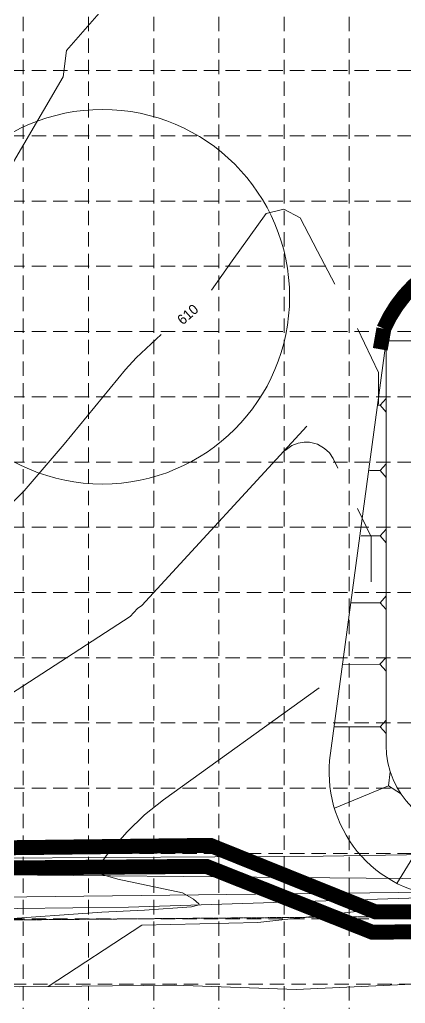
# Model space of a CAD drawing. Header units: feet. Extents: x 2483421 to 2485095, y 6854873 to 6855921.
# Drawn here: x 2483995.2 to 2484149.8, y 6855075.8 to 6855469.7 of the extents above; entities that cross this region are included whole.
import ezdxf

# ---------------------------------------------------------------- set-up
doc = ezdxf.new("R2010")
doc.units = ezdxf.units.FT
doc.header["$MEASUREMENT"] = 0
for name, pattern in [('DGN Style 3', [358.380981, 255.986415, -102.394566]), ('HIDDEN', [0.375, 0.25, -0.125]), ('PHANTOM2', [2.375, 0.625, -0.125, 0.125, -0.125, 1.25, -0.125])]:
    doc.linetypes.add(name, pattern=pattern)
for name, color, linetype, lineweight in [('CTEXT', 1, 'Continuous', 0), ('CTR', 62, 'Continuous', 0), ('Future', 30, 'Continuous', 0), ('Level 11', 7, 'Continuous', 0), ('Level 14', 7, 'Continuous', 0), ('Level 18', 7, 'Continuous', 0), ('Level 23', 7, 'Continuous', 0), ('Level 31', 7, 'Continuous', 0), ('Level 5', 7, 'Continuous', 0), ('Level 7', 7, 'Continuous', 0), ('P-Cont-1', 21, 'Continuous', 13)]:
    doc.layers.add(name, color=color, linetype=linetype, lineweight=lineweight)
for name, color, linetype in [('GRID', 254, 'HIDDEN'), ('LIMITS OF DISTURBANCE', 1, 'HIDDEN'), ('SILT FENCE', 200, 'Continuous')]:
    doc.layers.add(name, color=color, linetype=linetype)
doc.styles.get("Standard").update_dxf_attribs({"font": 'ARIAL.TTF'})
doc.linetypes.add('Fence-Barbed', pattern='A,38,-12,[1,dgnlstyle-maplsty.shx,S=0.064,R=0,X=0,Y=0],-12,38', length=100)

msp = doc.modelspace()

# ---------------------------------------------------------------- linework, layer by layer
at = {"layer": 'CTR', "color": 35, "lineweight": 0, "ltscale": 0.328084}
for p, q in [((2484041.91, 6855334.32), (2484051.92, 6855343.55)), ((2484037.63, 6855329.59), (2484041.91, 6855334.32)), ((2484013.1, 6855299.65), (2484037.63, 6855329.59)), ((2484044.12, 6855235.1), (2484110.37, 6855306.91)), ((2483997.07, 6855280.98), (2484013.1, 6855299.65)), ((2483992.13, 6855276.11), (2483997.07, 6855280.98)), ((2484039.57, 6855230.67), (2484042.47, 6855233.94)), ((2484042.47, 6855233.94), (2484044.12, 6855235.1)), ((2483974.66, 6855188.74), (2484039.57, 6855230.67)), ((2484115.19, 6855202.14), (2484052.86, 6855157.27)), ((2484052.86, 6855157.27), (2484045.24, 6855151.33)), ((2484045.24, 6855151.33), (2484038.37, 6855144.44)), ((2484038.37, 6855144.44), (2484030.34, 6855135.38)), ((2484030.34, 6855135.38), (2484027.49, 6855131.51)), ((2484027.49, 6855131.51), (2484026.26, 6855128.85)), ((2484026.26, 6855128.85), (2484026.45, 6855128.33)), ((2484026.45, 6855128.33), (2484028.15, 6855127.31)), ((2484028.15, 6855127.31), (2484034.62, 6855125.5)), ((2484034.62, 6855125.5), (2484060.5, 6855120.05)), ((2484060.5, 6855120.05), (2484064.93, 6855117.44)), ((2484067.14, 6855115.2), (2484064.08, 6855114.44)), ((2484064.93, 6855117.44), (2484067.09, 6855115.67)), ((2484067.09, 6855115.67), (2484067.14, 6855115.2)), ((2484090.72, 6855108.21), (2484157.87, 6855115.57)), ((2484028.16, 6855112.27), (2483974.73, 6855108.48)), ((2484045.22, 6855113.05), (2484028.16, 6855112.27)), ((2484064.08, 6855114.44), (2484045.22, 6855113.05)), ((2484006.64, 6855082.51), (2484044.23, 6855107.03)), ((2484044.23, 6855107.03), (2484090.72, 6855108.21))]:
    msp.add_line(p, q, dxfattribs=at)
at = {"layer": 'Future', "color": 7, "lineweight": 0, "ltscale": 0.328084}
msp.add_circle((2484028.4, 6855358.72), 75, dxfattribs=at)
at = {"layer": 'GRID', "color": 252, "linetype": 'HIDDEN', "lineweight": 0, "ltscale": 23}
for p, q in [((2483996.69, 6855893.42), (2483996.69, 6854978.93)), ((2484022.81, 6855893.42), (2484022.81, 6854978.93)), ((2484048.94, 6855893.42), (2484048.94, 6854978.93)), ((2484075.06, 6855893.42), (2484075.06, 6854978.93)), ((2484101.19, 6855893.42), (2484101.19, 6854978.93)), ((2484127.31, 6855893.42), (2484127.31, 6854978.93)), ((2483448.06, 6855449.29), (2485067.81, 6855449.29)), ((2483448.06, 6855423.17), (2485067.81, 6855423.17)), ((2483448.06, 6855397.04), (2485067.81, 6855397.04)), ((2483448.06, 6855370.92), (2485067.81, 6855370.92)), ((2483448.06, 6855344.79), (2485067.81, 6855344.79)), ((2483448.06, 6855318.67), (2485067.81, 6855318.67)), ((2483448.06, 6855292.54), (2485067.81, 6855292.54)), ((2483448.06, 6855266.42), (2485067.81, 6855266.42)), ((2483448.06, 6855240.29), (2485067.81, 6855240.29)), ((2483448.06, 6855214.17), (2485067.81, 6855214.17)), ((2483448.06, 6855188.04), (2485067.81, 6855188.04)), ((2483448.06, 6855161.92), (2485067.81, 6855161.92)), ((2483448.06, 6855135.79), (2485067.81, 6855135.79)), ((2483448.06, 6855109.67), (2485067.81, 6855109.67)), ((2483448.65, 6855083.43), (2485068.4, 6855083.43))]:
    msp.add_line(p, q, dxfattribs=at)
at = {"layer": 'Level 11', "color": 7, "linetype": 'Fence-Barbed', "lineweight": 0}
for p, q in [((2484116.86, 6855134.65), (2484602.48, 6855142.87)), ((2483533.51, 6855131.11), (2484116.86, 6855134.65))]:
    msp.add_line(p, q, dxfattribs=at)
at = {"layer": 'Level 14', "color": 7, "linetype": 'Fence-Barbed', "lineweight": 0, "ltscale": 3, "flags": 128}
msp.add_lwpolyline([(2484968.98, 6855118.25), (2483533.51, 6855131.43)], dxfattribs=at)
at = {"layer": 'Level 18', "color": 7, "linetype": 'PHANTOM2', "lineweight": 0, "ltscale": 0.328084}
msp.add_line((2483533.51, 6855105.14), (2484968.98, 6855117.79), dxfattribs=at)
at = {"layer": 'Level 23', "color": 7, "linetype": 'Continuous', "lineweight": 0, "ltscale": 0.328084, "flags": 128}
msp.add_lwpolyline([(2484968.98, 6855091.52), (2484955.3, 6855092.24), (2484873.16, 6855090.7), (2484824.27, 6855087.5), (2484761.71, 6855081.47), (2484697.97, 6855090.33), (2484647.36, 6855092.23), (2484555.06, 6855089.27), (2484478.75, 6855087.97), (2484421.45, 6855087.22), (2484378.85, 6855064.79), (2484264.8, 6855070.27), (2484251.54, 6855064.62), (2484211.4, 6855057.56), (2484166.95, 6855084.1), (2484105.97, 6855081.28), (2484057.28, 6855083.12), (2483995.32, 6855082.37), (2483898.35, 6855084.42)], dxfattribs=at)
at = {"layer": 'Level 31', "color": 7, "linetype": 'DGN Style 3', "lineweight": 0}
msp.add_line((2483608.97, 6855114.03), (2484945.99, 6855129.32), dxfattribs=at)
msp.add_line((2483608.97, 6855114.03), (2484945.99, 6855129.32), dxfattribs=at)
at = {"layer": 'Level 5', "color": 33, "linetype": 'Continuous', "lineweight": 0}
msp.add_line((2484142.09, 6855341.07), (2484152.09, 6855341.07), dxfattribs=at)
at = {"layer": 'Level 5', "color": 33, "linetype": 'Continuous', "lineweight": 0, "flags": 128}
for points in [[(2484142.09, 6855341.07), (2484119.45, 6855172.98)], [(2484142.09, 6855341.07), (2484142.09, 6855341.07), (2484142.09, 6855179.09)], [(2484139.67, 6855315.29), (2484142.09, 6855318)], [(2484139.67, 6855315.29), (2484138.77, 6855315.29)], [(2484139.67, 6855315.29), (2484142.09, 6855312.57)], [(2484139.67, 6855289.11), (2484142.09, 6855291.83)], [(2484139.67, 6855289.11), (2484135.4, 6855289.11)], [(2484139.67, 6855289.11), (2484142.09, 6855286.39)], [(2484139.67, 6855262.93), (2484142.09, 6855265.64)], [(2484139.67, 6855262.93), (2484132.03, 6855262.93)], [(2484139.67, 6855262.93), (2484142.09, 6855260.21)], [(2484139.67, 6855236.2), (2484142.09, 6855238.92)], [(2484139.67, 6855236.2), (2484127.97, 6855236.2)], [(2484139.67, 6855236.2), (2484142.09, 6855233.48)], [(2484139.61, 6855211.53), (2484142.04, 6855214.25)], [(2484139.61, 6855211.53), (2484124.64, 6855211.5)], [(2484139.61, 6855211.53), (2484142.04, 6855208.82)], [(2484139.67, 6855186.5), (2484121.44, 6855186.5)], [(2484139.67, 6855186.5), (2484142.09, 6855189.21)], [(2484139.67, 6855186.5), (2484142.09, 6855183.78)], [(2484143.03, 6855162.93), (2484143.73, 6855168.51)], [(2484143.03, 6855162.93), (2484121.33, 6855153.98)], [(2484143.03, 6855162.93), (2484147.86, 6855159.84)], [(2484159.24, 6855144.58), (2484146.42, 6855123.82)]]:
    msp.add_lwpolyline(points, dxfattribs=at)
at = {"layer": 'Level 5', "color": 33, "linetype": 'Continuous', "lineweight": 0}
for centre, radius, start, end in [((2484177.09, 6855179.09), 35, 180, 269.9996), ((2484169.23, 6855168.31), 50, 174.638, 270)]:
    msp.add_arc(centre, radius, start, end, dxfattribs=at)
at = {"layer": 'Level 7', "color": 7, "linetype": 'Continuous', "lineweight": 0, "ltscale": 0.328084, "flags": 128}
msp.add_lwpolyline([(2484193.13, 6855102.48), (2484159.41, 6855118.1), (2484038.88, 6855114.31), (2483994.16, 6855113.71), (2483917.58, 6855113.49), (2483865.62, 6855111.43), (2483794.37, 6855110.06), (2483726.66, 6855106.08), (2483659.52, 6855106.82), (2483595.2, 6855103.64), (2483533.51, 6855104.91)], dxfattribs=at)
at = {"layer": 'LIMITS OF DISTURBANCE', "linetype": 'HIDDEN', "lineweight": 30, "ltscale": 100, "const_width": 6}
msp.add_lwpolyline([(2483553.88, 6855775.4), (2483582.72, 6855781.62), (2483622.36, 6855787.95), (2483674.73, 6855791.33), (2485022.16, 6855801.15), (2485021.8, 6855792.54), (2485014.26, 6855792.18, 0.367276), (2484981.25, 6855761.33), (2484981.64, 6855135.45), (2484941.69, 6855105.14), (2484400.49, 6855105.56), (2484402.75, 6855034.59), (2484369.16, 6855034.35), (2484323.13, 6855106.73), (2484136.59, 6855104.23), (2484070.04, 6855130.64), (2483603.14, 6855126.82), (2483582.42, 6855255.3), (2483563.42, 6855733.98), (2483555.35, 6855765.7)], format="xyb", close=True, dxfattribs=at)
at = {"layer": 'P-Cont-1', "color": 33, "flags": 128}
for points in [[(2483948.54, 6855337.31), (2484012.67, 6855446.8), (2484013.94, 6855457.36), (2484035.51, 6855482)], [(2484121.48, 6855363.71), (2484114.58, 6855377.02), (2484107.67, 6855390.34), (2484101.15, 6855393.82), (2484093.95, 6855392.12), (2484080.42, 6855373.09), (2484072.07, 6855361.35)], [(2484139.07, 6855315.73), (2484139.07, 6855328.4), (2484130.58, 6855345.94)], [(2484122.74, 6855290.14), (2484120.92, 6855293.89), (2484119.35, 6855296.23), (2484117.45, 6855298.02), (2484114.56, 6855299.67), (2484111.42, 6855300.49), (2484109.29, 6855300.55), (2484106.86, 6855300.11), (2484104.33, 6855299.12), (2484101.65, 6855297.2)], [(2484136.09, 6855244.62), (2484136.09, 6855262.63), (2484130.63, 6855273.87)]]:
    msp.add_lwpolyline(points, dxfattribs=at)
at = {"layer": 'SILT FENCE', "linetype": 'Continuous', "lineweight": 30, "ltscale": 0.25, "const_width": 6}
msp.add_lwpolyline([(2484139.73, 6855337.7), (2484141.18, 6855345.92, -0.275935), (2484185.68, 6855377.86), (2484287.21, 6855378.05), (2484311.99, 6855455.02), (2484321.76, 6855460.84), (2484329.12, 6855460.08), (2484335.29, 6855454.82), (2484335.61, 6855390.68), (2484339.24, 6855347.73)], format="xyb", dxfattribs=at)
msp.add_lwpolyline([(2484308.59, 6855112.45), (2484137.87, 6855112.39), (2484071.66, 6855139.03), (2483610.24, 6855133.61), (2483606.41, 6855150.21)], dxfattribs=at)

# ---------------------------------------------------------------- texts
at = {"layer": 'CTEXT', "color": 35, "lineweight": 0, "insert": (2484062.6, 6855351.64), "char_height": 4, "attachment_point": 5, "rotation": 41.4994, "line_spacing_factor": 0.754198}
msp.add_mtext('\\Ffont001.shx;610', dxfattribs=at)

doc.saveas('drawing.dxf')
